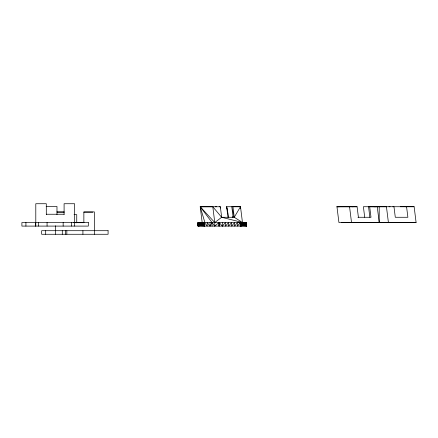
<?xml version="1.0" encoding="UTF-8"?>
<svg xmlns="http://www.w3.org/2000/svg" width="438" height="438" viewBox="0 0 438 438"><rect width="100%" height="100%" fill="white"/><g stroke="black" fill="none" stroke-linecap="round" stroke-linejoin="round"><path stroke-width="0.66" d="M339.335 206.758L336.959 206.763L338.924 222.537L375.005 222.537L379.209 222.493L379.209 206.72M198.02 226.096L198.129 222.537L198.452 226.096L198.452 222.537L198.961 226.096L199.629 222.537L199.629 226.096L200.407 222.537L200.407 226.096L201.239 222.537L201.239 226.096L202.071 222.537L202.071 226.096L202.849 222.537L202.849 226.096L203.517 222.537L204.026 226.096L204.026 222.537L204.349 226.096L204.349 222.537L204.458 226.096L204.458 222.537L207.174 226.096L207.174 222.537L210.032 226.096L212.08 222.537L200.215 206.763L220.347 206.752L221.661 217.281L214.779 222.537L214.779 226.096L218.984 222.537L219.181 226.096L219.181 222.537L222.329 226.096L225.477 222.537L225.477 226.096L228.592 222.537L228.592 226.096L231.653 222.537L231.653 226.096L234.626 222.537L234.626 226.096L237.484 222.537L237.484 226.096L240.199 222.537L240.309 226.096L240.309 222.537L240.632 226.096L240.632 222.537L241.141 226.096L241.809 222.537L241.809 226.096L242.586 222.537L242.586 226.096L243.418 222.537L243.418 226.096L244.251 222.537L244.251 226.096L245.028 222.537L245.028 226.096L245.696 222.537L246.205 226.096L246.205 222.537L246.528 226.096L246.638 222.537L198.02 222.537L198.02 226.096L246.638 226.096L246.638 222.537M246.364 224.316L246.528 222.537L246.638 226.096M232.54 217.243L233.158 216.071M354.03 222.537L355.169 222.515M390.92 222.537L392.054 222.515L365.358 222.504L378.082 222.493M238.261 222.537L242.466 222.493L240.495 206.72L226.643 206.72L227.952 217.243M400.277 206.72L414.134 206.72L416.1 222.493L375.815 222.537M414.967 222.493L402.243 222.504L416.1 222.493M357.096 206.752L336.959 206.763L357.096 206.752L358.404 217.281M414.134 206.72L368.55 206.731L369.864 217.275M341.317 222.537L376.822 222.493M413.707 222.493L387.28 222.537L388.413 222.537L386.447 206.763M46.176 206.484L56.978 206.484L56.978 214.647M405.435 206.731L406.568 206.731L407.882 217.275L395.295 217.281L393.981 206.752L392.848 206.752M212.906 206.763L200.215 206.763L202.181 222.537M215.315 206.736L216.46 206.736M219.214 206.752L220.347 206.752L220.369 208.066M352.064 206.736L353.203 206.736M386.546 206.763L363.387 206.72L364.701 217.243M388.949 206.736L390.094 206.736M373.849 206.763L376.22 206.758M56.874 211.904L64.096 211.904M57.164 212.184L64.156 212.184M83.861 212.184L92.763 212.184M46.297 214.248L64.096 214.248M74.044 214.653L76.743 214.653L76.743 222.822M221.19 217.275L234.248 217.275L242.466 222.493L221.661 217.281L212.808 206.763L214.779 222.537L200.215 206.763L204.891 222.537M357.934 217.275L370.991 217.275L369.677 206.731L377.244 206.72L379.209 222.493M73.973 222.422L83.861 222.422M351.648 222.537L350.389 222.537L351.522 222.537L349.557 206.763M73.973 222.701L83.861 222.701L83.861 211.904L94.362 211.904L94.362 234.27M214.779 226.096L212.08 222.537L212.08 226.096M227.043 208.691L226.643 206.72L228.718 217.243M227.311 210.005L227.585 211.319M198.02 222.537L198.129 226.096L198.129 222.537M246.528 222.537L246.528 226.096M245.696 222.537L245.696 226.096M241.141 222.537L241.141 226.096M240.199 222.537L240.199 226.096M222.329 222.537L222.329 226.096M218.984 222.537L218.984 226.096M210.032 222.537L210.032 226.096M203.517 222.537L203.517 226.096M198.961 222.537L198.961 226.096M82.919 230.706L82.919 234.27M74.597 226.096L74.597 203.73L64.096 203.73L64.096 214.527M71.58 222.537L71.58 226.096M66.839 230.706L66.839 234.27M65.437 230.706L65.437 234.27M63.149 222.537L63.149 226.096M62.295 230.706L62.295 234.27M55.566 225.767L55.566 230.706M55.391 230.706L55.391 234.27M47.069 222.537L47.069 226.096M46.297 214.527L46.297 203.73L35.796 203.73L35.796 226.096M45.689 230.706L45.689 234.27M38.643 222.537L38.643 226.096M35.626 222.537L35.626 226.096M25.919 222.537L25.919 226.096M240.495 206.72L240.446 208.055L240.495 206.72L231.801 206.731L233.115 217.275L232.934 206.731L234.248 217.275L240.495 206.72M88.323 222.537L21.9 222.537L21.9 226.096L88.323 226.096L88.323 222.537M108.087 230.706L41.67 230.706L41.67 234.27L108.087 234.27L108.087 230.706"/></g></svg>
